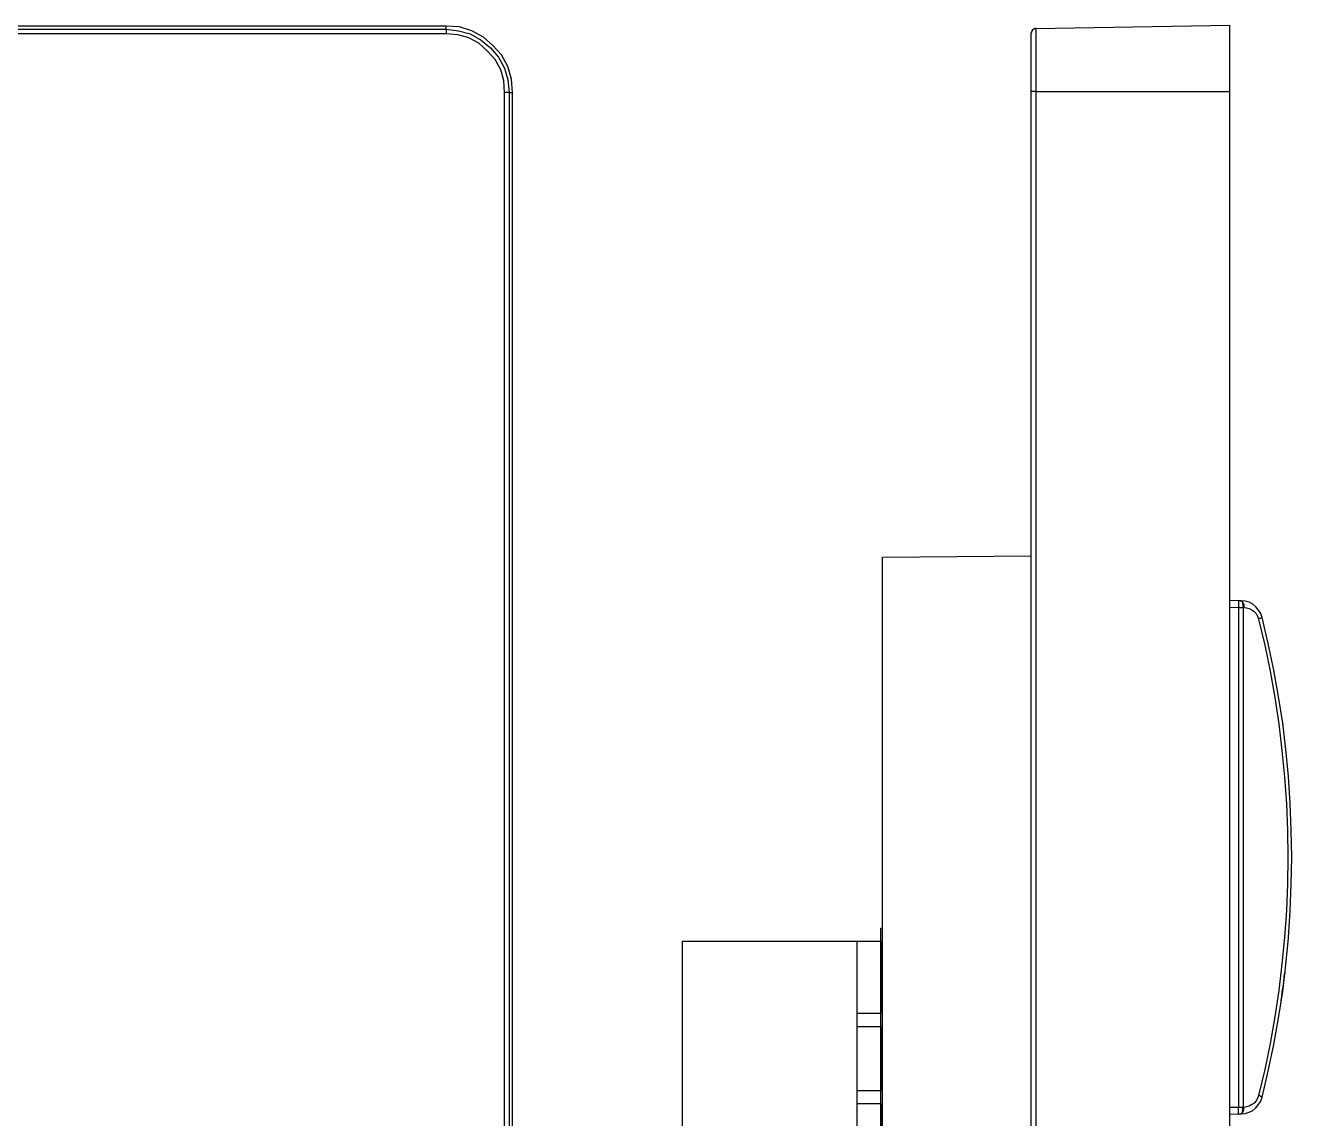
# Model space of a CAD drawing. Header units: centimetres. Extents: x -8.4 to 3.7, y -7.8 to 8.
# Drawn here: x -2.04 to 3.69, y 3.06 to 8 of the extents above; entities that cross this region are included whole.
import ezdxf

# ---------------------------------------------------------------- set-up
doc = ezdxf.new("R2010")
doc.units = ezdxf.units.CM
doc.header["$MEASUREMENT"] = 0
doc.layers.add('Layer 1', color=7, linetype='Continuous')

msp = doc.modelspace()

# ---------------------------------------------------------------- linework, layer by layer
at = {"layer": 'Layer 1', "lineweight": 25}
for points in [[(-0.13759, 8.001), (-0.13759, 8.001), (-8.05745, 8.001), (-8.05745, 8.001)], [(-8.05745, 7.98688), (-8.05745, 7.98688), (-0.13759, 7.98688), (-0.13759, 7.98688)], [(-0.13759, 7.98688), (-0.13759, 7.98688), (-0.13759, 8.001), (-0.13759, 8.001)], [(2.53045, 7.99041), (2.53045, 7.99041), (3.40887, 8.00452), (3.40887, 8.00452)], [(-0.13759, 7.96572), (-0.13759, 7.96572), (-8.05745, 7.96572), (-8.05745, 7.96572)], [(0.127, -3.937), (0.127, -3.937), (0.127, 7.70113), (0.127, 7.70113)], [(0.14816, 7.70113), (0.14816, 7.70113), (0.14816, -3.937), (0.14816, -3.937)], [(0.14816, 7.70113), (0.14816, 7.70113), (0.16227, 7.70113), (0.16227, 7.70113)], [(0.16227, -3.937), (0.16227, -3.937), (0.16227, 7.70113), (0.16227, 7.70113)], [(2.50929, -3.937), (2.50929, -3.937), (2.50929, 7.70466), (2.50929, 7.70466)], [(2.53045, 7.70466), (2.53045, 7.70466), (3.40887, 7.70466), (3.40887, 7.70466)], [(2.53045, 7.70466), (2.53045, 7.70466), (2.53045, -3.937), (2.53045, -3.937)], [(3.40887, -3.937), (3.40887, -3.937), (3.40887, 7.70466), (3.40887, 7.70466)], [(1.83724, 5.59682), (1.83724, 5.59682), (2.50929, 5.60322), (2.50929, 5.60322)], [(1.83724, -1.83621), (1.83724, -1.83621), (1.83724, 5.59682), (1.83724, 5.59682)], [(3.449, 5.40017), (3.449, 5.40017), (3.40887, 5.40091), (3.40887, 5.40091)], [(3.45958, 5.40017), (3.45958, 5.40017), (3.45782, 5.40017), (3.45782, 5.40017)], [(3.40887, 5.37093), (3.40887, 5.37093), (3.449, 5.37019), (3.449, 5.37019)], [(3.449, 5.37019), (3.449, 5.37019), (3.449, 3.10712), (3.449, 3.10712)], [(3.47016, 3.10712), (3.47016, 3.10712), (3.47016, 5.37019), (3.47016, 5.37019)], [(3.47016, 5.37019), (3.47016, 5.37019), (3.47193, 5.37019), (3.47193, 5.37019)], [(1.83019, 3.9176), (1.83019, 3.9176), (1.83724, 3.9176), (1.83724, 3.9176)], [(1.83019, 2.73932), (1.83019, 2.73932), (1.83019, 3.9176), (1.83019, 3.9176)], [(1.83019, 3.85762), (1.83019, 3.85762), (1.83019, 3.9176), (1.83019, 3.9176)], [(1.83019, 3.9176), (1.83019, 3.9176), (1.83019, 3.9176), (1.83019, 3.9176)], [(1.72083, 3.85762), (1.72083, 3.85762), (0.93061, 3.85762), (0.93061, 3.85762)], [(0.93061, 3.85762), (0.93061, 3.85762), (0.93061, 2.79929), (0.93061, 2.79929)], [(1.72083, 3.85762), (1.72083, 3.85762), (1.72083, 2.79929), (1.72083, 2.79929)], [(1.83019, 3.85762), (1.83019, 3.85762), (1.72083, 3.85762), (1.72083, 3.85762)], [(1.83019, 3.85762), (1.83019, 3.85762), (1.83019, 3.53307), (1.83019, 3.53307)], [(3.6395, 3.57984), (3.6395, 3.57984), (3.6395, 3.57984), (3.6395, 3.57984)], [(1.72083, 3.53307), (1.72083, 3.53307), (1.83019, 3.53307), (1.83019, 3.53307)], [(1.83019, 3.4731), (1.83019, 3.4731), (1.83019, 3.53307), (1.83019, 3.53307)], [(1.72083, 3.4731), (1.72083, 3.4731), (1.83019, 3.4731), (1.83019, 3.4731)], [(1.83019, 3.4731), (1.83019, 3.4731), (1.83019, 3.18382), (1.83019, 3.18382)], [(1.72083, 3.18382), (1.72083, 3.18382), (1.83019, 3.18382), (1.83019, 3.18382)], [(1.83019, 3.12385), (1.83019, 3.12385), (1.83019, 3.18382), (1.83019, 3.18382)], [(1.72083, 3.12385), (1.72083, 3.12385), (1.83019, 3.12385), (1.83019, 3.12385)], [(1.83019, 3.12385), (1.83019, 3.12385), (1.83019, 2.79929), (1.83019, 2.79929)], [(3.449, 3.10712), (3.449, 3.10712), (3.40887, 3.10638), (3.40887, 3.10638)], [(3.47193, 3.10712), (3.47193, 3.10712), (3.47016, 3.10712), (3.47016, 3.10712)], [(3.40887, 3.07639), (3.40887, 3.07639), (3.449, 3.07713), (3.449, 3.07713)], [(3.45782, 3.07713), (3.45782, 3.07713), (3.45958, 3.07713), (3.45958, 3.07713)]]:
    msp.add_open_spline(points, degree=3, dxfattribs=at)
for points, knots in [([(0.16227, 7.70113), (0.16227, 7.70113), (0.15875, 7.76111), (0.15875, 7.76111), (0.15875, 7.76111), (0.15875, 7.76111), (0.14111, 7.81755), (0.14111, 7.81755), (0.14111, 7.81755), (0.14111, 7.81755), (0.11289, 7.87047), (0.11289, 7.87047), (0.11289, 7.87047), (0.11289, 7.87047), (0.07408, 7.9128), (0.07408, 7.9128), (0.07408, 7.9128), (0.07408, 7.9128), (0.03175, 7.95161), (0.03175, 7.95161), (0.03175, 7.95161), (0.03175, 7.95161), (-0.02117, 7.97983), (-0.02117, 7.97983), (-0.02117, 7.97983), (-0.02117, 7.97983), (-0.07761, 7.99747), (-0.07761, 7.99747), (-0.07761, 7.99747), (-0.07761, 7.99747), (-0.13759, 8.001), (-0.13759, 8.001)], [0, 0, 0, 0, 0.1111111, 0.1111111, 0.1111111, 0.1111111, 0.2222222, 0.2222222, 0.2222222, 0.2222222, 0.3333333, 0.3333333, 0.3333333, 0.3333333, 0.4444444, 0.4444444, 0.4444444, 0.4444444, 0.5555556, 0.5555556, 0.5555556, 0.5555556, 0.6666667, 0.6666667, 0.6666667, 0.6666667, 0.7777778, 0.7777778, 0.7777778, 0.7777778, 1, 1, 1, 1]), ([(-0.13759, 7.98688), (-0.13759, 7.98688), (-0.08114, 7.97983), (-0.08114, 7.97983), (-0.08114, 7.97983), (-0.08114, 7.97983), (-0.02823, 7.96572), (-0.02823, 7.96572), (-0.02823, 7.96572), (-0.02823, 7.96572), (0.02116, 7.9375), (0.02116, 7.9375), (0.02116, 7.9375), (0.02116, 7.9375), (0.0635, 7.90222), (0.0635, 7.90222), (0.0635, 7.90222), (0.0635, 7.90222), (0.09877, 7.85988), (0.09877, 7.85988), (0.09877, 7.85988), (0.09877, 7.85988), (0.127, 7.8105), (0.127, 7.8105), (0.127, 7.8105), (0.127, 7.8105), (0.14111, 7.75758), (0.14111, 7.75758), (0.14111, 7.75758), (0.14111, 7.75758), (0.14816, 7.70113), (0.14816, 7.70113)], [0, 0, 0, 0, 0.1111111, 0.1111111, 0.1111111, 0.1111111, 0.2222222, 0.2222222, 0.2222222, 0.2222222, 0.3333333, 0.3333333, 0.3333333, 0.3333333, 0.4444444, 0.4444444, 0.4444444, 0.4444444, 0.5555556, 0.5555556, 0.5555556, 0.5555556, 0.6666667, 0.6666667, 0.6666667, 0.6666667, 0.7777778, 0.7777778, 0.7777778, 0.7777778, 1, 1, 1, 1]), ([(-0.13759, 7.98688), (-0.13759, 7.98688), (-0.13759, 7.98688), (-0.13759, 7.98688), (-0.13759, 7.98688), (-0.13759, 7.98688), (-0.13759, 7.98336), (-0.13759, 7.98336), (-0.13759, 7.98336), (-0.13759, 7.98336), (-0.13759, 7.97983), (-0.13759, 7.97983), (-0.13759, 7.97983), (-0.13759, 7.97983), (-0.13759, 7.9763), (-0.13759, 7.9763), (-0.13759, 7.9763), (-0.13759, 7.9763), (-0.13759, 7.96925), (-0.13759, 7.96925), (-0.13759, 7.96925), (-0.13759, 7.96925), (-0.13759, 7.96572), (-0.13759, 7.96572)], [0, 0, 0, 0, 0.1428571, 0.1428571, 0.1428571, 0.1428571, 0.2857143, 0.2857143, 0.2857143, 0.2857143, 0.4285714, 0.4285714, 0.4285714, 0.4285714, 0.5714286, 0.5714286, 0.5714286, 0.5714286, 0.7142857, 0.7142857, 0.7142857, 0.7142857, 1, 1, 1, 1]), ([(2.53045, 7.99041), (2.53045, 7.99041), (2.52693, 7.99041), (2.52693, 7.99041), (2.52693, 7.99041), (2.52693, 7.99041), (2.5234, 7.98688), (2.5234, 7.98688), (2.5234, 7.98688), (2.5234, 7.98688), (2.51987, 7.98688), (2.51987, 7.98688), (2.51987, 7.98688), (2.51987, 7.98688), (2.51634, 7.98336), (2.51634, 7.98336), (2.51634, 7.98336), (2.51634, 7.98336), (2.51281, 7.97983), (2.51281, 7.97983), (2.51281, 7.97983), (2.51281, 7.97983), (2.51281, 7.9763), (2.51281, 7.9763), (2.51281, 7.9763), (2.51281, 7.9763), (2.50929, 7.97277), (2.50929, 7.97277), (2.50929, 7.97277), (2.50929, 7.97277), (2.50929, 7.96925), (2.50929, 7.96925)], [0, 0, 0, 0, 0.1111111, 0.1111111, 0.1111111, 0.1111111, 0.2222222, 0.2222222, 0.2222222, 0.2222222, 0.3333333, 0.3333333, 0.3333333, 0.3333333, 0.4444444, 0.4444444, 0.4444444, 0.4444444, 0.5555556, 0.5555556, 0.5555556, 0.5555556, 0.6666667, 0.6666667, 0.6666667, 0.6666667, 0.7777778, 0.7777778, 0.7777778, 0.7777778, 1, 1, 1, 1]), ([(2.50929, 7.70466), (2.50929, 7.70466), (2.50929, 7.75758), (2.50929, 7.75758), (2.50929, 7.75758), (2.50929, 7.75758), (2.50929, 7.80697), (2.50929, 7.80697), (2.50929, 7.80697), (2.50929, 7.80697), (2.50929, 7.85283), (2.50929, 7.85283), (2.50929, 7.85283), (2.50929, 7.85283), (2.50929, 7.89163), (2.50929, 7.89163), (2.50929, 7.89163), (2.50929, 7.89163), (2.50929, 7.92338), (2.50929, 7.92338), (2.50929, 7.92338), (2.50929, 7.92338), (2.50929, 7.94808), (2.50929, 7.94808), (2.50929, 7.94808), (2.50929, 7.94808), (2.50929, 7.96572), (2.50929, 7.96572), (2.50929, 7.96572), (2.50929, 7.96572), (2.50929, 7.96925), (2.50929, 7.96925)], [0, 0, 0, 0, 0.1111111, 0.1111111, 0.1111111, 0.1111111, 0.2222222, 0.2222222, 0.2222222, 0.2222222, 0.3333333, 0.3333333, 0.3333333, 0.3333333, 0.4444444, 0.4444444, 0.4444444, 0.4444444, 0.5555556, 0.5555556, 0.5555556, 0.5555556, 0.6666667, 0.6666667, 0.6666667, 0.6666667, 0.7777778, 0.7777778, 0.7777778, 0.7777778, 1, 1, 1, 1]), ([(2.53045, 7.99041), (2.53045, 7.99041), (2.53045, 7.98336), (2.53045, 7.98336), (2.53045, 7.98336), (2.53045, 7.98336), (2.53045, 7.96925), (2.53045, 7.96925), (2.53045, 7.96925), (2.53045, 7.96925), (2.53045, 7.94102), (2.53045, 7.94102), (2.53045, 7.94102), (2.53045, 7.94102), (2.53045, 7.90575), (2.53045, 7.90575), (2.53045, 7.90575), (2.53045, 7.90575), (2.53045, 7.86341), (2.53045, 7.86341), (2.53045, 7.86341), (2.53045, 7.86341), (2.53045, 7.81402), (2.53045, 7.81402), (2.53045, 7.81402), (2.53045, 7.81402), (2.53045, 7.76111), (2.53045, 7.76111), (2.53045, 7.76111), (2.53045, 7.76111), (2.53045, 7.70466), (2.53045, 7.70466)], [0, 0, 0, 0, 0.1111111, 0.1111111, 0.1111111, 0.1111111, 0.2222222, 0.2222222, 0.2222222, 0.2222222, 0.3333333, 0.3333333, 0.3333333, 0.3333333, 0.4444444, 0.4444444, 0.4444444, 0.4444444, 0.5555556, 0.5555556, 0.5555556, 0.5555556, 0.6666667, 0.6666667, 0.6666667, 0.6666667, 0.7777778, 0.7777778, 0.7777778, 0.7777778, 1, 1, 1, 1]), ([(3.40887, 7.70466), (3.40887, 7.70466), (3.40887, 7.76463), (3.40887, 7.76463), (3.40887, 7.76463), (3.40887, 7.76463), (3.40887, 7.82108), (3.40887, 7.82108), (3.40887, 7.82108), (3.40887, 7.82108), (3.40887, 7.87047), (3.40887, 7.87047), (3.40887, 7.87047), (3.40887, 7.87047), (3.40887, 7.91633), (3.40887, 7.91633), (3.40887, 7.91633), (3.40887, 7.91633), (3.40887, 7.95513), (3.40887, 7.95513), (3.40887, 7.95513), (3.40887, 7.95513), (3.40887, 7.98336), (3.40887, 7.98336), (3.40887, 7.98336), (3.40887, 7.98336), (3.40887, 7.99747), (3.40887, 7.99747), (3.40887, 7.99747), (3.40887, 7.99747), (3.40887, 8.00452), (3.40887, 8.00452)], [0, 0, 0, 0, 0.1111111, 0.1111111, 0.1111111, 0.1111111, 0.2222222, 0.2222222, 0.2222222, 0.2222222, 0.3333333, 0.3333333, 0.3333333, 0.3333333, 0.4444444, 0.4444444, 0.4444444, 0.4444444, 0.5555556, 0.5555556, 0.5555556, 0.5555556, 0.6666667, 0.6666667, 0.6666667, 0.6666667, 0.7777778, 0.7777778, 0.7777778, 0.7777778, 1, 1, 1, 1]), ([(0.127, 7.70113), (0.127, 7.70113), (0.12347, 7.75405), (0.12347, 7.75405), (0.12347, 7.75405), (0.12347, 7.75405), (0.10936, 7.80344), (0.10936, 7.80344), (0.10936, 7.80344), (0.10936, 7.80344), (0.08466, 7.8493), (0.08466, 7.8493), (0.08466, 7.8493), (0.08466, 7.8493), (0.04939, 7.88811), (0.04939, 7.88811), (0.04939, 7.88811), (0.04939, 7.88811), (0.01058, 7.92338), (0.01058, 7.92338), (0.01058, 7.92338), (0.01058, 7.92338), (-0.03528, 7.94808), (-0.03528, 7.94808), (-0.03528, 7.94808), (-0.03528, 7.94808), (-0.08467, 7.96219), (-0.08467, 7.96219), (-0.08467, 7.96219), (-0.08467, 7.96219), (-0.13759, 7.96572), (-0.13759, 7.96572)], [0, 0, 0, 0, 0.1111111, 0.1111111, 0.1111111, 0.1111111, 0.2222222, 0.2222222, 0.2222222, 0.2222222, 0.3333333, 0.3333333, 0.3333333, 0.3333333, 0.4444444, 0.4444444, 0.4444444, 0.4444444, 0.5555556, 0.5555556, 0.5555556, 0.5555556, 0.6666667, 0.6666667, 0.6666667, 0.6666667, 0.7777778, 0.7777778, 0.7777778, 0.7777778, 1, 1, 1, 1]), ([(0.14816, 7.70113), (0.14816, 7.70113), (0.14816, 7.70113), (0.14816, 7.70113), (0.14816, 7.70113), (0.14816, 7.70113), (0.14464, 7.70113), (0.14464, 7.70113), (0.14464, 7.70113), (0.14464, 7.70113), (0.14111, 7.70113), (0.14111, 7.70113), (0.14111, 7.70113), (0.14111, 7.70113), (0.13758, 7.70113), (0.13758, 7.70113), (0.13758, 7.70113), (0.13758, 7.70113), (0.13405, 7.70113), (0.13405, 7.70113), (0.13405, 7.70113), (0.13405, 7.70113), (0.13052, 7.70113), (0.13052, 7.70113), (0.13052, 7.70113), (0.13052, 7.70113), (0.127, 7.70113), (0.127, 7.70113)], [0, 0, 0, 0, 0.125, 0.125, 0.125, 0.125, 0.25, 0.25, 0.25, 0.25, 0.375, 0.375, 0.375, 0.375, 0.5, 0.5, 0.5, 0.5, 0.625, 0.625, 0.625, 0.625, 0.75, 0.75, 0.75, 0.75, 1, 1, 1, 1]), ([(2.53045, 7.70466), (2.53045, 7.70466), (2.52693, 7.70466), (2.52693, 7.70466), (2.52693, 7.70466), (2.52693, 7.70466), (2.5234, 7.70466), (2.5234, 7.70466), (2.5234, 7.70466), (2.5234, 7.70466), (2.51987, 7.70466), (2.51987, 7.70466), (2.51987, 7.70466), (2.51987, 7.70466), (2.51634, 7.70466), (2.51634, 7.70466), (2.51634, 7.70466), (2.51634, 7.70466), (2.51281, 7.70466), (2.51281, 7.70466), (2.51281, 7.70466), (2.51281, 7.70466), (2.50929, 7.70466), (2.50929, 7.70466)], [0, 0, 0, 0, 0.1428571, 0.1428571, 0.1428571, 0.1428571, 0.2857143, 0.2857143, 0.2857143, 0.2857143, 0.4285714, 0.4285714, 0.4285714, 0.4285714, 0.5714286, 0.5714286, 0.5714286, 0.5714286, 0.7142857, 0.7142857, 0.7142857, 0.7142857, 1, 1, 1, 1]), ([(3.449, 5.40017), (3.449, 5.40017), (3.449, 5.40017), (3.449, 5.40017), (3.449, 5.40017), (3.449, 5.40017), (3.449, 5.39841), (3.449, 5.39841), (3.449, 5.39841), (3.449, 5.39841), (3.449, 5.39488), (3.449, 5.39488), (3.449, 5.39488), (3.449, 5.39488), (3.449, 5.39135), (3.449, 5.39135), (3.449, 5.39135), (3.449, 5.39135), (3.449, 5.38783), (3.449, 5.38783), (3.449, 5.38783), (3.449, 5.38783), (3.449, 5.38254), (3.449, 5.38254), (3.449, 5.38254), (3.449, 5.38254), (3.449, 5.37724), (3.449, 5.37724), (3.449, 5.37724), (3.449, 5.37724), (3.449, 5.37019), (3.449, 5.37019)], [0, 0, 0, 0, 0.1111111, 0.1111111, 0.1111111, 0.1111111, 0.2222222, 0.2222222, 0.2222222, 0.2222222, 0.3333333, 0.3333333, 0.3333333, 0.3333333, 0.4444444, 0.4444444, 0.4444444, 0.4444444, 0.5555556, 0.5555556, 0.5555556, 0.5555556, 0.6666667, 0.6666667, 0.6666667, 0.6666667, 0.7777778, 0.7777778, 0.7777778, 0.7777778, 1, 1, 1, 1]), ([(3.45782, 5.40017), (3.45782, 5.40017), (3.45429, 5.40017), (3.45429, 5.40017), (3.45429, 5.40017), (3.45429, 5.40017), (3.45252, 5.40017), (3.45252, 5.40017), (3.45252, 5.40017), (3.45252, 5.40017), (3.449, 5.40017), (3.449, 5.40017)], [0, 0, 0, 0, 0.25, 0.25, 0.25, 0.25, 0.5, 0.5, 0.5, 0.5, 1, 1, 1, 1]), ([(3.45782, 5.40017), (3.45782, 5.40017), (3.45958, 5.40017), (3.45958, 5.40017), (3.45958, 5.40017), (3.45958, 5.40017), (3.46134, 5.39841), (3.46134, 5.39841), (3.46134, 5.39841), (3.46134, 5.39841), (3.46487, 5.39488), (3.46487, 5.39488), (3.46487, 5.39488), (3.46487, 5.39488), (3.46664, 5.39135), (3.46664, 5.39135), (3.46664, 5.39135), (3.46664, 5.39135), (3.46664, 5.38783), (3.46664, 5.38783), (3.46664, 5.38783), (3.46664, 5.38783), (3.4684, 5.38254), (3.4684, 5.38254), (3.4684, 5.38254), (3.4684, 5.38254), (3.4684, 5.37724), (3.4684, 5.37724), (3.4684, 5.37724), (3.4684, 5.37724), (3.47016, 5.37019), (3.47016, 5.37019)], [0, 0, 0, 0, 0.1111111, 0.1111111, 0.1111111, 0.1111111, 0.2222222, 0.2222222, 0.2222222, 0.2222222, 0.3333333, 0.3333333, 0.3333333, 0.3333333, 0.4444444, 0.4444444, 0.4444444, 0.4444444, 0.5555556, 0.5555556, 0.5555556, 0.5555556, 0.6666667, 0.6666667, 0.6666667, 0.6666667, 0.7777778, 0.7777778, 0.7777778, 0.7777778, 1, 1, 1, 1]), ([(3.45958, 5.40017), (3.45958, 5.40017), (3.46134, 5.40017), (3.46134, 5.40017), (3.46134, 5.40017), (3.46134, 5.40017), (3.46487, 5.39841), (3.46487, 5.39841), (3.46487, 5.39841), (3.46487, 5.39841), (3.46664, 5.39488), (3.46664, 5.39488), (3.46664, 5.39488), (3.46664, 5.39488), (3.4684, 5.39135), (3.4684, 5.39135), (3.4684, 5.39135), (3.4684, 5.39135), (3.47016, 5.38783), (3.47016, 5.38783), (3.47016, 5.38783), (3.47016, 5.38783), (3.47193, 5.38254), (3.47193, 5.38254), (3.47193, 5.38254), (3.47193, 5.38254), (3.47193, 5.37724), (3.47193, 5.37724), (3.47193, 5.37724), (3.47193, 5.37724), (3.47193, 5.37019), (3.47193, 5.37019)], [0, 0, 0, 0, 0.1111111, 0.1111111, 0.1111111, 0.1111111, 0.2222222, 0.2222222, 0.2222222, 0.2222222, 0.3333333, 0.3333333, 0.3333333, 0.3333333, 0.4444444, 0.4444444, 0.4444444, 0.4444444, 0.5555556, 0.5555556, 0.5555556, 0.5555556, 0.6666667, 0.6666667, 0.6666667, 0.6666667, 0.7777778, 0.7777778, 0.7777778, 0.7777778, 1, 1, 1, 1]), ([(3.55483, 5.32433), (3.55483, 5.32433), (3.54954, 5.34197), (3.54954, 5.34197), (3.54954, 5.34197), (3.54954, 5.34197), (3.53895, 5.35784), (3.53895, 5.35784), (3.53895, 5.35784), (3.53895, 5.35784), (3.52661, 5.37195), (3.52661, 5.37195), (3.52661, 5.37195), (3.52661, 5.37195), (3.5125, 5.3843), (3.5125, 5.3843), (3.5125, 5.3843), (3.5125, 5.3843), (3.49662, 5.39312), (3.49662, 5.39312), (3.49662, 5.39312), (3.49662, 5.39312), (3.47898, 5.39841), (3.47898, 5.39841), (3.47898, 5.39841), (3.47898, 5.39841), (3.45958, 5.40017), (3.45958, 5.40017)], [0, 0, 0, 0, 0.125, 0.125, 0.125, 0.125, 0.25, 0.25, 0.25, 0.25, 0.375, 0.375, 0.375, 0.375, 0.5, 0.5, 0.5, 0.5, 0.625, 0.625, 0.625, 0.625, 0.75, 0.75, 0.75, 0.75, 1, 1, 1, 1]), ([(3.449, 5.37019), (3.449, 5.37019), (3.45605, 5.37019), (3.45605, 5.37019), (3.45605, 5.37019), (3.45605, 5.37019), (3.46311, 5.37019), (3.46311, 5.37019), (3.46311, 5.37019), (3.46311, 5.37019), (3.47016, 5.37019), (3.47016, 5.37019)], [0, 0, 0, 0, 0.25, 0.25, 0.25, 0.25, 0.5, 0.5, 0.5, 0.5, 1, 1, 1, 1]), ([(3.47193, 5.37019), (3.47193, 5.37019), (3.48427, 5.36842), (3.48427, 5.36842), (3.48427, 5.36842), (3.48427, 5.36842), (3.49662, 5.3649), (3.49662, 5.3649), (3.49662, 5.3649), (3.49662, 5.3649), (3.50897, 5.3596), (3.50897, 5.3596), (3.50897, 5.3596), (3.50897, 5.3596), (3.51955, 5.35079), (3.51955, 5.35079), (3.51955, 5.35079), (3.51955, 5.35079), (3.52837, 5.34197), (3.52837, 5.34197), (3.52837, 5.34197), (3.52837, 5.34197), (3.53366, 5.32962), (3.53366, 5.32962), (3.53366, 5.32962), (3.53366, 5.32962), (3.53895, 5.31727), (3.53895, 5.31727)], [0, 0, 0, 0, 0.125, 0.125, 0.125, 0.125, 0.25, 0.25, 0.25, 0.25, 0.375, 0.375, 0.375, 0.375, 0.5, 0.5, 0.5, 0.5, 0.625, 0.625, 0.625, 0.625, 0.75, 0.75, 0.75, 0.75, 1, 1, 1, 1]), ([(3.55483, 5.32433), (3.55483, 5.32433), (3.55483, 5.32433), (3.55483, 5.32433), (3.55483, 5.32433), (3.55483, 5.32433), (3.55307, 5.32256), (3.55307, 5.32256), (3.55307, 5.32256), (3.55307, 5.32256), (3.5513, 5.32256), (3.5513, 5.32256), (3.5513, 5.32256), (3.5513, 5.32256), (3.54777, 5.3208), (3.54777, 5.3208), (3.54777, 5.3208), (3.54777, 5.3208), (3.54601, 5.31904), (3.54601, 5.31904), (3.54601, 5.31904), (3.54601, 5.31904), (3.54248, 5.31904), (3.54248, 5.31904), (3.54248, 5.31904), (3.54248, 5.31904), (3.53895, 5.31727), (3.53895, 5.31727)], [0, 0, 0, 0, 0.125, 0.125, 0.125, 0.125, 0.25, 0.25, 0.25, 0.25, 0.375, 0.375, 0.375, 0.375, 0.5, 0.5, 0.5, 0.5, 0.625, 0.625, 0.625, 0.625, 0.75, 0.75, 0.75, 0.75, 1, 1, 1, 1]), ([(3.53895, 5.31727), (3.53895, 5.31727), (3.56718, 5.19909), (3.56718, 5.19909), (3.56718, 5.19909), (3.56718, 5.19909), (3.59187, 5.08091), (3.59187, 5.08091), (3.59187, 5.08091), (3.59187, 5.08091), (3.61304, 4.96273), (3.61304, 4.96273), (3.61304, 4.96273), (3.61304, 4.96273), (3.63068, 4.84279), (3.63068, 4.84279), (3.63068, 4.84279), (3.63068, 4.84279), (3.64479, 4.72284), (3.64479, 4.72284), (3.64479, 4.72284), (3.64479, 4.72284), (3.65714, 4.60113), (3.65714, 4.60113), (3.65714, 4.60113), (3.65714, 4.60113), (3.66595, 4.48119), (3.66595, 4.48119), (3.66595, 4.48119), (3.66595, 4.48119), (3.66948, 4.35948), (3.66948, 4.35948), (3.66948, 4.35948), (3.66948, 4.35948), (3.67125, 4.23954), (3.67125, 4.23954), (3.67125, 4.23954), (3.67125, 4.23954), (3.66948, 4.11783), (3.66948, 4.11783), (3.66948, 4.11783), (3.66948, 4.11783), (3.66595, 3.99788), (3.66595, 3.99788), (3.66595, 3.99788), (3.66595, 3.99788), (3.65714, 3.87617), (3.65714, 3.87617), (3.65714, 3.87617), (3.65714, 3.87617), (3.64479, 3.75623), (3.64479, 3.75623), (3.64479, 3.75623), (3.64479, 3.75623), (3.63068, 3.63629), (3.63068, 3.63629), (3.63068, 3.63629), (3.63068, 3.63629), (3.61304, 3.51634), (3.61304, 3.51634), (3.61304, 3.51634), (3.61304, 3.51634), (3.59187, 3.3964), (3.59187, 3.3964), (3.59187, 3.3964), (3.59187, 3.3964), (3.56718, 3.27822), (3.56718, 3.27822), (3.56718, 3.27822), (3.56718, 3.27822), (3.53895, 3.16004), (3.53895, 3.16004)], [0, 0, 0, 0, 0.0526316, 0.0526316, 0.0526316, 0.0526316, 0.1052632, 0.1052632, 0.1052632, 0.1052632, 0.1578947, 0.1578947, 0.1578947, 0.1578947, 0.2105263, 0.2105263, 0.2105263, 0.2105263, 0.2631579, 0.2631579, 0.2631579, 0.2631579, 0.3157895, 0.3157895, 0.3157895, 0.3157895, 0.3684211, 0.3684211, 0.3684211, 0.3684211, 0.4210526, 0.4210526, 0.4210526, 0.4210526, 0.4736842, 0.4736842, 0.4736842, 0.4736842, 0.5263158, 0.5263158, 0.5263158, 0.5263158, 0.5789474, 0.5789474, 0.5789474, 0.5789474, 0.6315789, 0.6315789, 0.6315789, 0.6315789, 0.6842105, 0.6842105, 0.6842105, 0.6842105, 0.7368421, 0.7368421, 0.7368421, 0.7368421, 0.7894737, 0.7894737, 0.7894737, 0.7894737, 0.8421053, 0.8421053, 0.8421053, 0.8421053, 0.8947368, 0.8947368, 0.8947368, 0.8947368, 1, 1, 1, 1]), ([(3.55483, 3.15298), (3.55483, 3.15298), (3.58305, 3.27116), (3.58305, 3.27116), (3.58305, 3.27116), (3.58305, 3.27116), (3.60775, 3.3911), (3.60775, 3.3911), (3.60775, 3.3911), (3.60775, 3.3911), (3.62891, 3.51105), (3.62891, 3.51105), (3.62891, 3.51105), (3.62891, 3.51105), (3.64832, 3.63099), (3.64832, 3.63099), (3.64832, 3.63099), (3.64832, 3.63099), (3.66243, 3.7527), (3.66243, 3.7527), (3.66243, 3.7527), (3.66243, 3.7527), (3.67477, 3.87441), (3.67477, 3.87441), (3.67477, 3.87441), (3.67477, 3.87441), (3.68183, 3.99612), (3.68183, 3.99612), (3.68183, 3.99612), (3.68183, 3.99612), (3.68712, 4.11783), (3.68712, 4.11783), (3.68712, 4.11783), (3.68712, 4.11783), (3.68889, 4.23954), (3.68889, 4.23954), (3.68889, 4.23954), (3.68889, 4.23954), (3.68712, 4.36124), (3.68712, 4.36124), (3.68712, 4.36124), (3.68712, 4.36124), (3.68183, 4.48295), (3.68183, 4.48295), (3.68183, 4.48295), (3.68183, 4.48295), (3.67477, 4.60466), (3.67477, 4.60466), (3.67477, 4.60466), (3.67477, 4.60466), (3.66243, 4.72637), (3.66243, 4.72637), (3.66243, 4.72637), (3.66243, 4.72637), (3.64832, 4.84631), (3.64832, 4.84631), (3.64832, 4.84631), (3.64832, 4.84631), (3.62891, 4.96626), (3.62891, 4.96626), (3.62891, 4.96626), (3.62891, 4.96626), (3.60775, 5.0862), (3.60775, 5.0862), (3.60775, 5.0862), (3.60775, 5.0862), (3.58305, 5.20615), (3.58305, 5.20615), (3.58305, 5.20615), (3.58305, 5.20615), (3.55483, 5.32433), (3.55483, 5.32433)], [0, 0, 0, 0, 0.0526316, 0.0526316, 0.0526316, 0.0526316, 0.1052632, 0.1052632, 0.1052632, 0.1052632, 0.1578947, 0.1578947, 0.1578947, 0.1578947, 0.2105263, 0.2105263, 0.2105263, 0.2105263, 0.2631579, 0.2631579, 0.2631579, 0.2631579, 0.3157895, 0.3157895, 0.3157895, 0.3157895, 0.3684211, 0.3684211, 0.3684211, 0.3684211, 0.4210526, 0.4210526, 0.4210526, 0.4210526, 0.4736842, 0.4736842, 0.4736842, 0.4736842, 0.5263158, 0.5263158, 0.5263158, 0.5263158, 0.5789474, 0.5789474, 0.5789474, 0.5789474, 0.6315789, 0.6315789, 0.6315789, 0.6315789, 0.6842105, 0.6842105, 0.6842105, 0.6842105, 0.7368421, 0.7368421, 0.7368421, 0.7368421, 0.7894737, 0.7894737, 0.7894737, 0.7894737, 0.8421053, 0.8421053, 0.8421053, 0.8421053, 0.8947368, 0.8947368, 0.8947368, 0.8947368, 1, 1, 1, 1]), ([(3.6395, 3.57984), (3.6395, 3.57984), (3.64126, 3.5816), (3.64126, 3.5816), (3.64126, 3.5816), (3.64126, 3.5816), (3.64126, 3.59219), (3.64126, 3.59219), (3.64126, 3.59219), (3.64126, 3.59219), (3.64479, 3.60806), (3.64479, 3.60806), (3.64479, 3.60806), (3.64479, 3.60806), (3.64655, 3.62923), (3.64655, 3.62923), (3.64655, 3.62923), (3.64655, 3.62923), (3.65008, 3.65216), (3.65008, 3.65216), (3.65008, 3.65216), (3.65008, 3.65216), (3.65361, 3.67509), (3.65361, 3.67509), (3.65361, 3.67509), (3.65361, 3.67509), (3.65537, 3.69626), (3.65537, 3.69626), (3.65537, 3.69626), (3.65537, 3.69626), (3.65714, 3.71037), (3.65714, 3.71037), (3.65714, 3.71037), (3.65714, 3.71037), (3.6589, 3.71742), (3.6589, 3.71742), (3.6589, 3.71742), (3.6589, 3.71742), (3.6589, 3.71919), (3.6589, 3.71919)], [0, 0, 0, 0, 0.0909091, 0.0909091, 0.0909091, 0.0909091, 0.1818182, 0.1818182, 0.1818182, 0.1818182, 0.2727273, 0.2727273, 0.2727273, 0.2727273, 0.3636364, 0.3636364, 0.3636364, 0.3636364, 0.4545455, 0.4545455, 0.4545455, 0.4545455, 0.5454545, 0.5454545, 0.5454545, 0.5454545, 0.6363636, 0.6363636, 0.6363636, 0.6363636, 0.7272727, 0.7272727, 0.7272727, 0.7272727, 0.8181818, 0.8181818, 0.8181818, 0.8181818, 1, 1, 1, 1]), ([(3.45958, 3.07713), (3.45958, 3.07713), (3.47898, 3.0789), (3.47898, 3.0789), (3.47898, 3.0789), (3.47898, 3.0789), (3.49662, 3.08595), (3.49662, 3.08595), (3.49662, 3.08595), (3.49662, 3.08595), (3.5125, 3.09301), (3.5125, 3.09301), (3.5125, 3.09301), (3.5125, 3.09301), (3.52661, 3.10535), (3.52661, 3.10535), (3.52661, 3.10535), (3.52661, 3.10535), (3.53895, 3.11947), (3.53895, 3.11947), (3.53895, 3.11947), (3.53895, 3.11947), (3.54954, 3.13534), (3.54954, 3.13534), (3.54954, 3.13534), (3.54954, 3.13534), (3.55483, 3.15298), (3.55483, 3.15298)], [0, 0, 0, 0, 0.125, 0.125, 0.125, 0.125, 0.25, 0.25, 0.25, 0.25, 0.375, 0.375, 0.375, 0.375, 0.5, 0.5, 0.5, 0.5, 0.625, 0.625, 0.625, 0.625, 0.75, 0.75, 0.75, 0.75, 1, 1, 1, 1]), ([(3.53895, 3.16004), (3.53895, 3.16004), (3.53366, 3.14769), (3.53366, 3.14769), (3.53366, 3.14769), (3.53366, 3.14769), (3.52837, 3.1371), (3.52837, 3.1371), (3.52837, 3.1371), (3.52837, 3.1371), (3.51955, 3.12652), (3.51955, 3.12652), (3.51955, 3.12652), (3.51955, 3.12652), (3.50897, 3.11947), (3.50897, 3.11947), (3.50897, 3.11947), (3.50897, 3.11947), (3.49662, 3.11241), (3.49662, 3.11241), (3.49662, 3.11241), (3.49662, 3.11241), (3.48427, 3.10888), (3.48427, 3.10888), (3.48427, 3.10888), (3.48427, 3.10888), (3.47193, 3.10712), (3.47193, 3.10712)], [0, 0, 0, 0, 0.125, 0.125, 0.125, 0.125, 0.25, 0.25, 0.25, 0.25, 0.375, 0.375, 0.375, 0.375, 0.5, 0.5, 0.5, 0.5, 0.625, 0.625, 0.625, 0.625, 0.75, 0.75, 0.75, 0.75, 1, 1, 1, 1]), ([(3.55483, 3.15298), (3.55483, 3.15298), (3.55483, 3.15298), (3.55483, 3.15298), (3.55483, 3.15298), (3.55483, 3.15298), (3.55483, 3.15474), (3.55483, 3.15474), (3.55483, 3.15474), (3.55483, 3.15474), (3.55307, 3.15474), (3.55307, 3.15474), (3.55307, 3.15474), (3.55307, 3.15474), (3.5513, 3.15651), (3.5513, 3.15651), (3.5513, 3.15651), (3.5513, 3.15651), (3.54777, 3.15651), (3.54777, 3.15651), (3.54777, 3.15651), (3.54777, 3.15651), (3.54601, 3.15827), (3.54601, 3.15827), (3.54601, 3.15827), (3.54601, 3.15827), (3.54248, 3.16004), (3.54248, 3.16004), (3.54248, 3.16004), (3.54248, 3.16004), (3.53895, 3.16004), (3.53895, 3.16004)], [0, 0, 0, 0, 0.1111111, 0.1111111, 0.1111111, 0.1111111, 0.2222222, 0.2222222, 0.2222222, 0.2222222, 0.3333333, 0.3333333, 0.3333333, 0.3333333, 0.4444444, 0.4444444, 0.4444444, 0.4444444, 0.5555556, 0.5555556, 0.5555556, 0.5555556, 0.6666667, 0.6666667, 0.6666667, 0.6666667, 0.7777778, 0.7777778, 0.7777778, 0.7777778, 1, 1, 1, 1]), ([(3.449, 3.07713), (3.449, 3.07713), (3.449, 3.0789), (3.449, 3.0789), (3.449, 3.0789), (3.449, 3.0789), (3.449, 3.08242), (3.449, 3.08242), (3.449, 3.08242), (3.449, 3.08242), (3.449, 3.08595), (3.449, 3.08595), (3.449, 3.08595), (3.449, 3.08595), (3.449, 3.09124), (3.449, 3.09124), (3.449, 3.09124), (3.449, 3.09124), (3.449, 3.09654), (3.449, 3.09654), (3.449, 3.09654), (3.449, 3.09654), (3.449, 3.10183), (3.449, 3.10183), (3.449, 3.10183), (3.449, 3.10183), (3.449, 3.10712), (3.449, 3.10712)], [0, 0, 0, 0, 0.125, 0.125, 0.125, 0.125, 0.25, 0.25, 0.25, 0.25, 0.375, 0.375, 0.375, 0.375, 0.5, 0.5, 0.5, 0.5, 0.625, 0.625, 0.625, 0.625, 0.75, 0.75, 0.75, 0.75, 1, 1, 1, 1]), ([(3.47016, 3.10712), (3.47016, 3.10712), (3.46311, 3.10712), (3.46311, 3.10712), (3.46311, 3.10712), (3.46311, 3.10712), (3.45605, 3.10712), (3.45605, 3.10712), (3.45605, 3.10712), (3.45605, 3.10712), (3.449, 3.10712), (3.449, 3.10712)], [0, 0, 0, 0, 0.25, 0.25, 0.25, 0.25, 0.5, 0.5, 0.5, 0.5, 1, 1, 1, 1]), ([(3.45782, 3.07713), (3.45782, 3.07713), (3.45958, 3.0789), (3.45958, 3.0789), (3.45958, 3.0789), (3.45958, 3.0789), (3.46134, 3.08066), (3.46134, 3.08066), (3.46134, 3.08066), (3.46134, 3.08066), (3.46487, 3.08242), (3.46487, 3.08242), (3.46487, 3.08242), (3.46487, 3.08242), (3.46664, 3.08595), (3.46664, 3.08595), (3.46664, 3.08595), (3.46664, 3.08595), (3.46664, 3.09124), (3.46664, 3.09124), (3.46664, 3.09124), (3.46664, 3.09124), (3.4684, 3.09654), (3.4684, 3.09654), (3.4684, 3.09654), (3.4684, 3.09654), (3.4684, 3.10183), (3.4684, 3.10183), (3.4684, 3.10183), (3.4684, 3.10183), (3.47016, 3.10712), (3.47016, 3.10712)], [0, 0, 0, 0, 0.1111111, 0.1111111, 0.1111111, 0.1111111, 0.2222222, 0.2222222, 0.2222222, 0.2222222, 0.3333333, 0.3333333, 0.3333333, 0.3333333, 0.4444444, 0.4444444, 0.4444444, 0.4444444, 0.5555556, 0.5555556, 0.5555556, 0.5555556, 0.6666667, 0.6666667, 0.6666667, 0.6666667, 0.7777778, 0.7777778, 0.7777778, 0.7777778, 1, 1, 1, 1]), ([(3.45958, 3.07713), (3.45958, 3.07713), (3.46134, 3.0789), (3.46134, 3.0789), (3.46134, 3.0789), (3.46134, 3.0789), (3.46487, 3.08066), (3.46487, 3.08066), (3.46487, 3.08066), (3.46487, 3.08066), (3.46664, 3.08242), (3.46664, 3.08242), (3.46664, 3.08242), (3.46664, 3.08242), (3.4684, 3.08595), (3.4684, 3.08595), (3.4684, 3.08595), (3.4684, 3.08595), (3.47016, 3.09124), (3.47016, 3.09124), (3.47016, 3.09124), (3.47016, 3.09124), (3.47193, 3.09654), (3.47193, 3.09654), (3.47193, 3.09654), (3.47193, 3.09654), (3.47193, 3.10183), (3.47193, 3.10183), (3.47193, 3.10183), (3.47193, 3.10183), (3.47193, 3.10712), (3.47193, 3.10712)], [0, 0, 0, 0, 0.1111111, 0.1111111, 0.1111111, 0.1111111, 0.2222222, 0.2222222, 0.2222222, 0.2222222, 0.3333333, 0.3333333, 0.3333333, 0.3333333, 0.4444444, 0.4444444, 0.4444444, 0.4444444, 0.5555556, 0.5555556, 0.5555556, 0.5555556, 0.6666667, 0.6666667, 0.6666667, 0.6666667, 0.7777778, 0.7777778, 0.7777778, 0.7777778, 1, 1, 1, 1]), ([(3.449, 3.07713), (3.449, 3.07713), (3.45252, 3.07713), (3.45252, 3.07713), (3.45252, 3.07713), (3.45252, 3.07713), (3.45429, 3.07713), (3.45429, 3.07713), (3.45429, 3.07713), (3.45429, 3.07713), (3.45782, 3.07713), (3.45782, 3.07713)], [0, 0, 0, 0, 0.25, 0.25, 0.25, 0.25, 0.5, 0.5, 0.5, 0.5, 1, 1, 1, 1])]:
    msp.add_open_spline(points, degree=3, knots=knots, dxfattribs=at)

doc.saveas('drawing.dxf')
